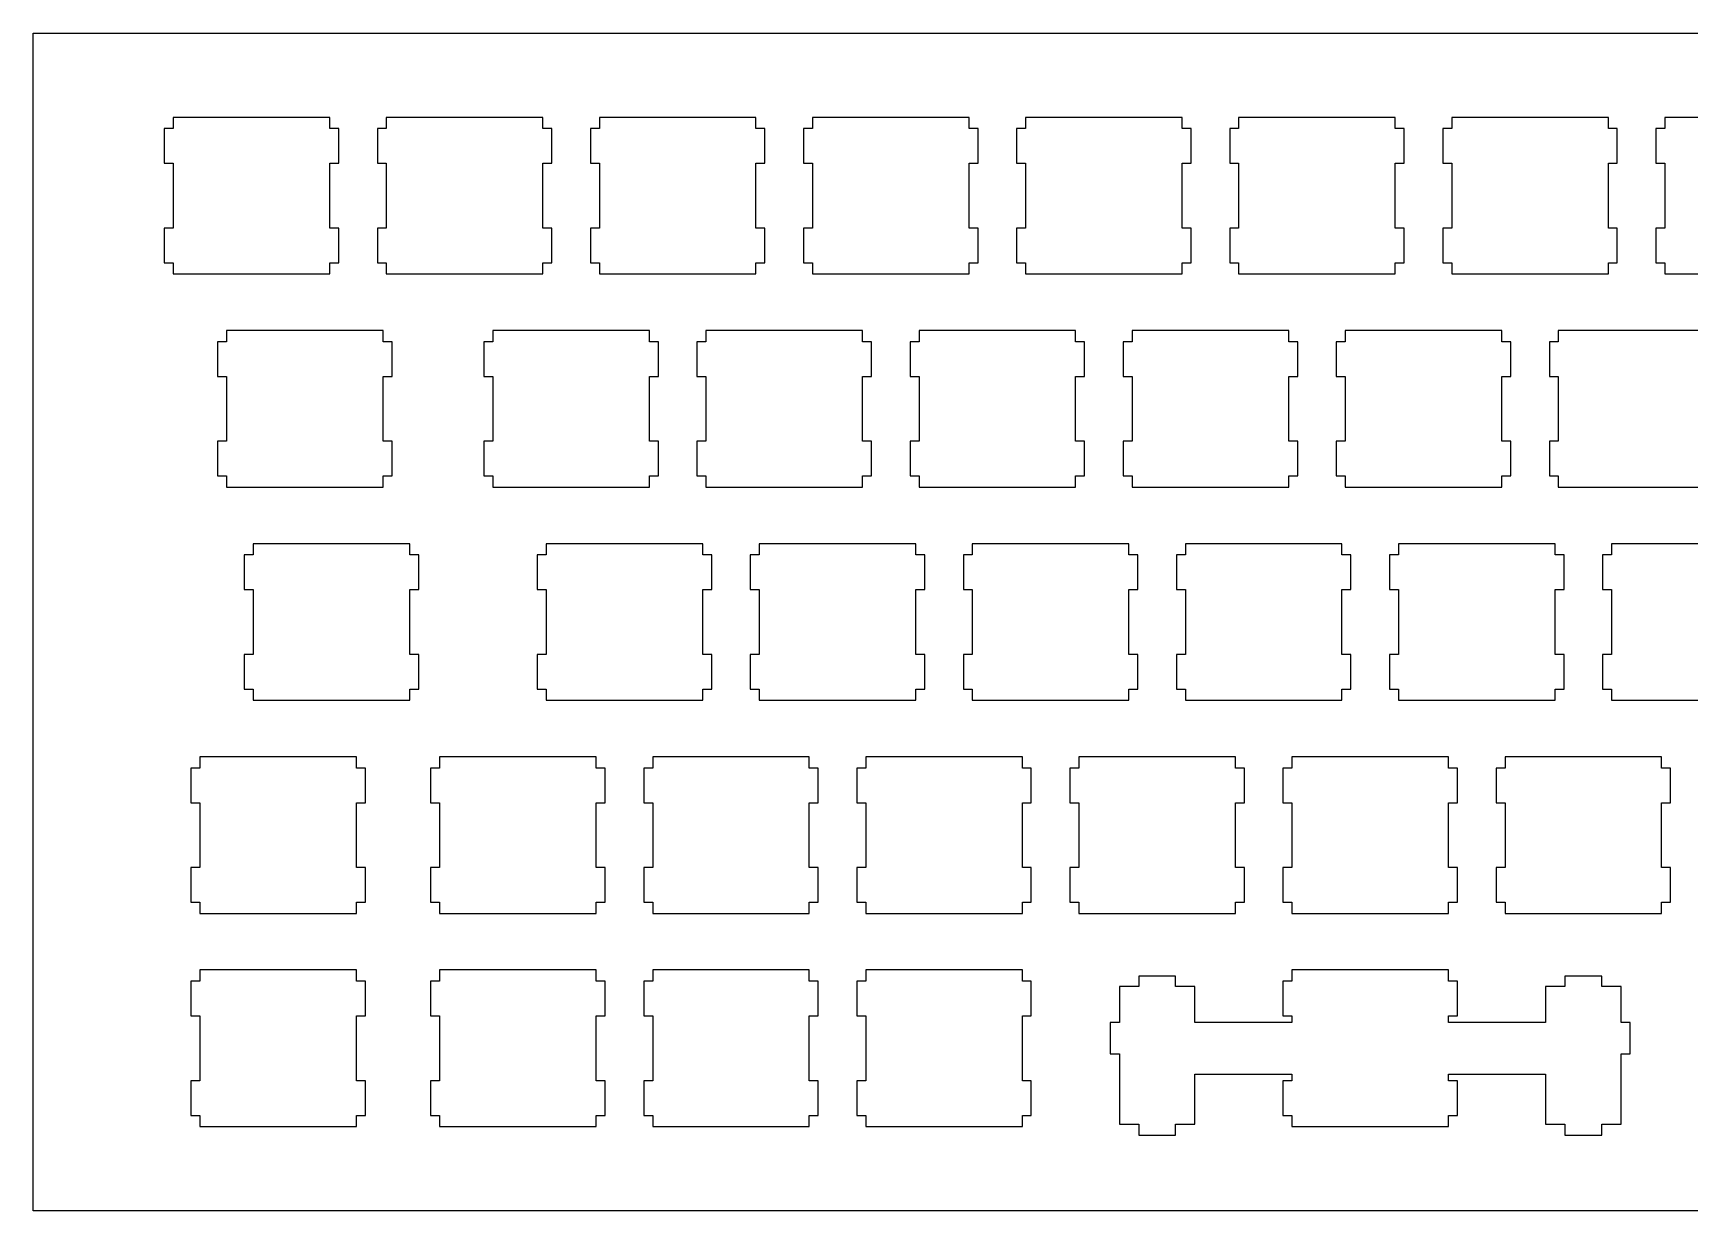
# Model space of a CAD drawing. Extents: x 0 to 306, y 0 to 105.
# Drawn here: x 0.1 to 148.2, y 0.1 to 105.3 of the extents above; entities that cross this region are included whole.
import ezdxf

# ---------------------------------------------------------------- set-up
doc = ezdxf.new("R2010")
doc.units = 0
doc.layers.get('0').update_dxf_attribs({"linetype": 'CONTINUOUS'})

msp = doc.modelspace()

# ---------------------------------------------------------------- linework, layer by layer
at = {"color": 0}
for p, q in [((0.09371, 105.344), (305.845, 105.344)), ((0.09371, 0.09371), (0.09371, 105.344)), ((12.6187, 97.82), (12.6187, 96.8195)), ((26.6182, 97.82), (12.6187, 97.82)), ((26.6182, 96.8195), (26.6182, 97.82)), ((31.6687, 97.82), (31.6687, 96.8195)), ((45.6681, 97.82), (31.6687, 97.82)), ((45.6681, 96.8195), (45.6681, 97.82)), ((50.7189, 97.82), (50.7189, 96.8195)), ((64.7181, 97.82), (50.7189, 97.82)), ((64.7181, 96.8195), (64.7181, 97.82)), ((69.7689, 97.82), (69.7689, 96.8195)), ((83.7681, 97.82), (69.7689, 97.82)), ((83.7681, 96.8195), (83.7681, 97.82)), ((88.8189, 97.82), (88.8189, 96.8195)), ((102.818, 97.82), (88.8189, 97.82)), ((102.818, 96.8195), (102.818, 97.82)), ((107.867, 97.82), (107.867, 96.8195)), ((121.868, 97.82), (107.867, 97.82)), ((121.868, 96.8195), (121.868, 97.82)), ((126.919, 97.82), (126.919, 96.8195)), ((140.918, 97.82), (126.919, 97.82)), ((140.918, 96.8195), (140.918, 97.82)), ((145.969, 97.82), (145.969, 96.8195)), ((159.968, 97.82), (145.969, 97.82)), ((12.6187, 96.8195), (11.8181, 96.8195)), ((11.8181, 96.8195), (11.8181, 93.7189)), ((27.4161, 96.8195), (26.6182, 96.8195)), ((27.4161, 93.7189), (27.4161, 96.8195)), ((31.6687, 96.8195), (30.8694, 96.8195)), ((30.8694, 96.8195), (30.8694, 93.7189)), ((46.4689, 96.8195), (45.6681, 96.8195)), ((46.4689, 93.7189), (46.4689, 96.8195)), ((50.7189, 96.8195), (49.9195, 96.8195)), ((49.9195, 96.8195), (49.9195, 93.7189)), ((65.519, 96.8195), (64.7181, 96.8195)), ((65.519, 93.7189), (65.519, 96.8195)), ((69.7689, 96.8195), (68.9695, 96.8195)), ((68.9695, 96.8195), (68.9695, 93.7189)), ((84.569, 96.8195), (83.7681, 96.8195)), ((84.569, 93.7189), (84.569, 96.8195)), ((88.8189, 96.8195), (88.0195, 96.8195)), ((88.0195, 96.8195), (88.0195, 93.7189)), ((103.618, 96.8195), (102.818, 96.8195)), ((103.618, 93.7189), (103.618, 96.8195)), ((107.867, 96.8195), (107.069, 96.8195)), ((107.069, 96.8195), (107.069, 93.7189)), ((122.668, 96.8195), (121.868, 96.8195)), ((122.668, 93.7189), (122.668, 96.8195)), ((126.919, 96.8195), (126.118, 96.8195)), ((126.118, 96.8195), (126.118, 93.7189)), ((141.719, 96.8195), (140.918, 96.8195)), ((141.719, 93.7189), (141.719, 96.8195)), ((145.969, 96.8195), (145.169, 96.8195)), ((145.169, 96.8195), (145.169, 93.7189)), ((11.8181, 93.7189), (12.6187, 93.7189)), ((12.6187, 93.7189), (12.6187, 87.9203)), ((26.6182, 87.9203), (26.6182, 93.7189)), ((26.6182, 93.7189), (27.4161, 93.7189)), ((30.8694, 93.7189), (31.6687, 93.7189)), ((31.6687, 93.7189), (31.6687, 87.9203)), ((45.6681, 87.9203), (45.6681, 93.7189)), ((45.6681, 93.7189), (46.4689, 93.7189)), ((49.9195, 93.7189), (50.7189, 93.7189)), ((50.7189, 93.7189), (50.7189, 87.9203)), ((64.7181, 87.9203), (64.7181, 93.7189)), ((64.7181, 93.7189), (65.519, 93.7189)), ((68.9695, 93.7189), (69.7689, 93.7189)), ((69.7689, 93.7189), (69.7689, 87.9203)), ((83.7681, 87.9203), (83.7681, 93.7189)), ((83.7681, 93.7189), (84.569, 93.7189)), ((88.0195, 93.7189), (88.8189, 93.7189)), ((88.8189, 93.7189), (88.8189, 87.9203)), ((102.818, 87.9203), (102.818, 93.7189)), ((102.818, 93.7189), (103.618, 93.7189)), ((107.069, 93.7189), (107.867, 93.7189)), ((107.867, 93.7189), (107.867, 87.9203)), ((121.868, 87.9203), (121.868, 93.7189)), ((121.868, 93.7189), (122.668, 93.7189)), ((126.118, 93.7189), (126.919, 93.7189)), ((126.919, 93.7189), (126.919, 87.9203)), ((140.918, 87.9203), (140.918, 93.7189)), ((140.918, 93.7189), (141.719, 93.7189)), ((145.169, 93.7189), (145.969, 93.7189)), ((145.969, 93.7189), (145.969, 87.9203)), ((12.6187, 87.9203), (11.8181, 87.9203)), ((11.8181, 87.9203), (11.8181, 84.8198)), ((27.4161, 87.9203), (26.6182, 87.9203)), ((27.4161, 84.8198), (27.4161, 87.9203)), ((31.6687, 87.9203), (30.8694, 87.9203)), ((30.8694, 87.9203), (30.8694, 84.8198)), ((46.4689, 87.9203), (45.6681, 87.9203)), ((46.4689, 84.8198), (46.4689, 87.9203)), ((50.7189, 87.9203), (49.9195, 87.9203)), ((49.9195, 87.9203), (49.9195, 84.8198)), ((65.519, 87.9203), (64.7181, 87.9203)), ((65.519, 84.8198), (65.519, 87.9203)), ((69.7689, 87.9203), (68.9695, 87.9203)), ((68.9695, 87.9203), (68.9695, 84.8198)), ((84.569, 87.9203), (83.7681, 87.9203)), ((84.569, 84.8198), (84.569, 87.9203)), ((88.8189, 87.9203), (88.0195, 87.9203)), ((88.0195, 87.9203), (88.0195, 84.8198)), ((103.618, 87.9203), (102.818, 87.9203)), ((103.618, 84.8198), (103.618, 87.9203)), ((107.867, 87.9203), (107.069, 87.9203)), ((107.069, 87.9203), (107.069, 84.8198)), ((122.668, 87.9203), (121.868, 87.9203)), ((122.668, 84.8198), (122.668, 87.9203)), ((126.919, 87.9203), (126.118, 87.9203)), ((126.118, 87.9203), (126.118, 84.8198)), ((141.719, 87.9203), (140.918, 87.9203)), ((141.719, 84.8198), (141.719, 87.9203)), ((145.969, 87.9203), (145.169, 87.9203)), ((145.169, 87.9203), (145.169, 84.8198)), ((11.8181, 84.8198), (12.6187, 84.8198)), ((12.6187, 84.8198), (12.6187, 83.8193)), ((26.6182, 83.8193), (26.6182, 84.8198)), ((26.6182, 84.8198), (27.4161, 84.8198)), ((30.8694, 84.8198), (31.6687, 84.8198)), ((31.6687, 84.8198), (31.6687, 83.8193)), ((45.6681, 83.8193), (45.6681, 84.8198)), ((45.6681, 84.8198), (46.4689, 84.8198)), ((49.9195, 84.8198), (50.7189, 84.8198)), ((50.7189, 84.8198), (50.7189, 83.8193)), ((64.7181, 83.8193), (64.7181, 84.8198)), ((64.7181, 84.8198), (65.519, 84.8198)), ((68.9695, 84.8198), (69.7689, 84.8198)), ((69.7689, 84.8198), (69.7689, 83.8193)), ((83.7681, 83.8193), (83.7681, 84.8198)), ((83.7681, 84.8198), (84.569, 84.8198)), ((88.0195, 84.8198), (88.8189, 84.8198)), ((88.8189, 84.8198), (88.8189, 83.8193)), ((102.818, 83.8193), (102.818, 84.8198)), ((102.818, 84.8198), (103.618, 84.8198)), ((107.069, 84.8198), (107.867, 84.8198)), ((107.867, 84.8198), (107.867, 83.8193)), ((121.868, 83.8193), (121.868, 84.8198)), ((121.868, 84.8198), (122.668, 84.8198)), ((126.118, 84.8198), (126.919, 84.8198)), ((126.919, 84.8198), (126.919, 83.8193)), ((140.918, 83.8193), (140.918, 84.8198)), ((140.918, 84.8198), (141.719, 84.8198)), ((145.169, 84.8198), (145.969, 84.8198)), ((145.969, 84.8198), (145.969, 83.8193)), ((12.6187, 83.8193), (26.6182, 83.8193)), ((31.6687, 83.8193), (45.6681, 83.8193)), ((50.7189, 83.8193), (64.7181, 83.8193)), ((69.7689, 83.8193), (83.7681, 83.8193)), ((88.8189, 83.8193), (102.818, 83.8193)), ((107.867, 83.8193), (121.868, 83.8193)), ((126.919, 83.8193), (140.918, 83.8193)), ((145.969, 83.8193), (159.968, 83.8193)), ((17.3812, 78.7686), (17.3812, 77.7695)), ((31.3807, 78.7686), (17.3812, 78.7686)), ((31.3807, 77.7695), (31.3807, 78.7686)), ((41.1939, 78.7686), (41.1939, 77.7695)), ((55.1931, 78.7686), (41.1939, 78.7686)), ((55.1931, 77.7695), (55.1931, 78.7686)), ((60.2439, 78.7686), (60.2439, 77.7695)), ((74.2431, 78.7686), (60.2439, 78.7686)), ((74.2431, 77.7695), (74.2431, 78.7686)), ((79.2939, 78.7686), (79.2939, 77.7695)), ((93.2931, 78.7686), (79.2939, 78.7686)), ((93.2931, 77.7695), (93.2931, 78.7686)), ((98.3439, 78.7686), (98.3439, 77.7695)), ((112.343, 78.7686), (98.3439, 78.7686)), ((112.343, 77.7695), (112.343, 78.7686)), ((117.394, 78.7686), (117.394, 77.7695)), ((131.393, 78.7686), (117.394, 78.7686)), ((131.393, 77.7695), (131.393, 78.7686)), ((136.444, 78.7686), (136.444, 77.7695)), ((150.443, 78.7686), (136.444, 78.7686)), ((17.3812, 77.7695), (16.5806, 77.7695)), ((16.5806, 77.7695), (16.5806, 74.6689)), ((32.1813, 77.7695), (31.3807, 77.7695)), ((32.1813, 74.6689), (32.1813, 77.7695)), ((41.1939, 77.7695), (40.3945, 77.7695)), ((40.3945, 77.7695), (40.3945, 74.6689)), ((55.9939, 77.7695), (55.1931, 77.7695)), ((55.9939, 74.6689), (55.9939, 77.7695)), ((60.2439, 77.7695), (59.4431, 77.7695)), ((59.4431, 77.7695), (59.4431, 74.6689)), ((75.044, 77.7695), (74.2431, 77.7695)), ((75.044, 74.6689), (75.044, 77.7695)), ((79.2939, 77.7695), (78.4945, 77.7695)), ((78.4945, 77.7695), (78.4945, 74.6689)), ((94.0939, 77.7695), (93.2931, 77.7695)), ((94.0939, 74.6689), (94.0939, 77.7695)), ((98.3439, 77.7695), (97.5445, 77.7695)), ((97.5445, 77.7695), (97.5445, 74.6689)), ((113.144, 77.7695), (112.343, 77.7695)), ((113.144, 74.6689), (113.144, 77.7695)), ((117.394, 77.7695), (116.594, 77.7695)), ((116.594, 77.7695), (116.594, 74.6689)), ((132.194, 77.7695), (131.393, 77.7695)), ((132.194, 74.6689), (132.194, 77.7695)), ((136.444, 77.7695), (135.644, 77.7695)), ((135.644, 77.7695), (135.644, 74.6689)), ((16.5806, 74.6689), (17.3812, 74.6689)), ((17.3812, 74.6689), (17.3812, 68.8689)), ((31.3807, 68.8689), (31.3807, 74.6689)), ((31.3807, 74.6689), (32.1813, 74.6689)), ((40.3945, 74.6689), (41.1939, 74.6689)), ((41.1939, 74.6689), (41.1939, 68.8689)), ((55.1931, 68.8689), (55.1931, 74.6689)), ((55.1931, 74.6689), (55.9939, 74.6689)), ((59.4431, 74.6689), (60.2439, 74.6689)), ((60.2439, 74.6689), (60.2439, 68.8689)), ((74.2431, 68.8689), (74.2431, 74.6689)), ((74.2431, 74.6689), (75.044, 74.6689)), ((78.4945, 74.6689), (79.2939, 74.6689)), ((79.2939, 74.6689), (79.2939, 68.8689)), ((93.2931, 68.8689), (93.2931, 74.6689)), ((93.2931, 74.6689), (94.0939, 74.6689)), ((97.5445, 74.6689), (98.3439, 74.6689)), ((98.3439, 74.6689), (98.3439, 68.8689)), ((112.343, 68.8689), (112.343, 74.6689)), ((112.343, 74.6689), (113.144, 74.6689)), ((116.594, 74.6689), (117.394, 74.6689)), ((117.394, 74.6689), (117.394, 68.8689)), ((131.393, 68.8689), (131.393, 74.6689)), ((131.393, 74.6689), (132.194, 74.6689)), ((135.644, 74.6689), (136.444, 74.6689)), ((136.444, 74.6689), (136.444, 68.8689)), ((17.3812, 68.8689), (16.5806, 68.8689)), ((16.5806, 68.8689), (16.5806, 65.7698)), ((32.1813, 68.8689), (31.3807, 68.8689)), ((32.1813, 65.7698), (32.1813, 68.8689)), ((41.1939, 68.8689), (40.3945, 68.8689)), ((40.3945, 68.8689), (40.3945, 65.7698)), ((55.9939, 68.8689), (55.1931, 68.8689)), ((55.9939, 65.7698), (55.9939, 68.8689)), ((60.2439, 68.8689), (59.4431, 68.8689)), ((59.4431, 68.8689), (59.4431, 65.7698)), ((75.044, 68.8689), (74.2431, 68.8689)), ((75.044, 65.7698), (75.044, 68.8689)), ((79.2939, 68.8689), (78.4945, 68.8689)), ((78.4945, 68.8689), (78.4945, 65.7698)), ((94.0939, 68.8689), (93.2931, 68.8689)), ((94.0939, 65.7698), (94.0939, 68.8689)), ((98.3439, 68.8689), (97.5445, 68.8689)), ((97.5445, 68.8689), (97.5445, 65.7698)), ((113.144, 68.8689), (112.343, 68.8689)), ((113.144, 65.7698), (113.144, 68.8689)), ((117.394, 68.8689), (116.594, 68.8689)), ((116.594, 68.8689), (116.594, 65.7698)), ((132.194, 68.8689), (131.393, 68.8689)), ((132.194, 65.7698), (132.194, 68.8689)), ((136.444, 68.8689), (135.644, 68.8689)), ((135.644, 68.8689), (135.644, 65.7698)), ((16.5806, 65.7698), (17.3812, 65.7698)), ((17.3812, 65.7698), (17.3812, 64.7693)), ((31.3807, 64.7693), (31.3807, 65.7698)), ((31.3807, 65.7698), (32.1813, 65.7698)), ((40.3945, 65.7698), (41.1939, 65.7698)), ((41.1939, 65.7698), (41.1939, 64.7693)), ((55.1931, 64.7693), (55.1931, 65.7698)), ((55.1931, 65.7698), (55.9939, 65.7698)), ((59.4431, 65.7698), (60.2439, 65.7698)), ((60.2439, 65.7698), (60.2439, 64.7693)), ((74.2431, 64.7693), (74.2431, 65.7698)), ((74.2431, 65.7698), (75.044, 65.7698)), ((78.4945, 65.7698), (79.2939, 65.7698)), ((79.2939, 65.7698), (79.2939, 64.7693)), ((93.2931, 64.7693), (93.2931, 65.7698)), ((93.2931, 65.7698), (94.0939, 65.7698)), ((97.5445, 65.7698), (98.3439, 65.7698)), ((98.3439, 65.7698), (98.3439, 64.7693)), ((112.343, 64.7693), (112.343, 65.7698)), ((112.343, 65.7698), (113.144, 65.7698)), ((116.594, 65.7698), (117.394, 65.7698)), ((117.394, 65.7698), (117.394, 64.7693)), ((131.393, 64.7693), (131.393, 65.7698)), ((131.393, 65.7698), (132.194, 65.7698)), ((135.644, 65.7698), (136.444, 65.7698)), ((136.444, 65.7698), (136.444, 64.7693)), ((17.3812, 64.7693), (31.3807, 64.7693)), ((41.1939, 64.7693), (55.1931, 64.7693)), ((60.2439, 64.7693), (74.2431, 64.7693)), ((79.2939, 64.7693), (93.2931, 64.7693)), ((98.3439, 64.7693), (112.343, 64.7693)), ((117.394, 64.7693), (131.393, 64.7693)), ((136.444, 64.7693), (150.443, 64.7693)), ((19.7611, 59.7186), (19.7611, 58.7195)), ((33.7619, 59.7186), (19.7611, 59.7186)), ((33.7619, 58.7195), (33.7619, 59.7186)), ((45.9564, 59.7186), (45.9564, 58.7195)), ((59.9542, 59.7186), (45.9564, 59.7186)), ((59.9542, 58.7195), (59.9542, 59.7186)), ((65.0064, 59.7186), (65.0064, 58.7195)), ((79.0056, 59.7186), (65.0064, 59.7186)), ((79.0056, 58.7195), (79.0056, 59.7186)), ((84.0564, 59.7186), (84.0564, 58.7195)), ((98.0556, 59.7186), (84.0564, 59.7186)), ((98.0556, 58.7195), (98.0556, 59.7186)), ((103.106, 59.7186), (103.106, 58.7195)), ((117.106, 59.7186), (103.106, 59.7186)), ((117.106, 58.7195), (117.106, 59.7186)), ((122.156, 59.7186), (122.156, 58.7195)), ((136.156, 59.7186), (122.156, 59.7186)), ((136.156, 58.7195), (136.156, 59.7186)), ((141.206, 59.7186), (141.206, 58.7195)), ((155.206, 59.7186), (141.206, 59.7186)), ((19.7611, 58.7195), (18.9618, 58.7195)), ((18.9618, 58.7195), (18.9618, 55.6189)), ((34.5612, 58.7195), (33.7619, 58.7195)), ((34.5612, 55.6189), (34.5612, 58.7195)), ((45.9564, 58.7195), (45.1556, 58.7195)), ((45.1556, 58.7195), (45.1556, 55.6189)), ((60.7564, 58.7195), (59.9542, 58.7195)), ((60.7564, 55.6189), (60.7564, 58.7195)), ((65.0064, 58.7195), (64.2056, 58.7195)), ((64.2056, 58.7195), (64.2056, 55.6189)), ((79.8065, 58.7195), (79.0056, 58.7195)), ((79.8065, 55.6189), (79.8065, 58.7195)), ((84.0564, 58.7195), (83.2556, 58.7195)), ((83.2556, 58.7195), (83.2556, 55.6189)), ((98.8564, 58.7195), (98.0556, 58.7195)), ((98.8564, 55.6189), (98.8564, 58.7195)), ((103.106, 58.7195), (102.306, 58.7195)), ((102.306, 58.7195), (102.306, 55.6189)), ((117.906, 58.7195), (117.106, 58.7195)), ((117.906, 55.6189), (117.906, 58.7195)), ((122.156, 58.7195), (121.356, 58.7195)), ((121.356, 58.7195), (121.356, 55.6189)), ((136.956, 58.7195), (136.156, 58.7195)), ((136.956, 55.6189), (136.956, 58.7195)), ((141.206, 58.7195), (140.406, 58.7195)), ((140.406, 58.7195), (140.406, 55.6189)), ((18.9618, 55.6189), (19.7611, 55.6189)), ((19.7611, 55.6189), (19.7611, 49.8189)), ((33.7619, 49.8189), (33.7619, 55.6189)), ((33.7619, 55.6189), (34.5612, 55.6189)), ((45.1556, 55.6189), (45.9564, 55.6189)), ((45.9564, 55.6189), (45.9564, 49.8189)), ((59.9542, 49.8189), (59.9542, 55.6189)), ((59.9542, 55.6189), (60.7564, 55.6189)), ((64.2056, 55.6189), (65.0064, 55.6189)), ((65.0064, 55.6189), (65.0064, 49.8189)), ((79.0056, 49.8189), (79.0056, 55.6189)), ((79.0056, 55.6189), (79.8065, 55.6189)), ((83.2556, 55.6189), (84.0564, 55.6189)), ((84.0564, 55.6189), (84.0564, 49.8189)), ((98.0556, 49.8189), (98.0556, 55.6189)), ((98.0556, 55.6189), (98.8564, 55.6189)), ((102.306, 55.6189), (103.106, 55.6189)), ((103.106, 55.6189), (103.106, 49.8189)), ((117.106, 49.8189), (117.106, 55.6189)), ((117.106, 55.6189), (117.906, 55.6189)), ((121.356, 55.6189), (122.156, 55.6189)), ((122.156, 55.6189), (122.156, 49.8189)), ((136.156, 49.8189), (136.156, 55.6189)), ((136.156, 55.6189), (136.956, 55.6189)), ((140.406, 55.6189), (141.206, 55.6189)), ((141.206, 55.6189), (141.206, 49.8189)), ((19.7611, 49.8189), (18.9618, 49.8189)), ((18.9618, 49.8189), (18.9618, 46.7198)), ((34.5612, 49.8189), (33.7619, 49.8189)), ((34.5612, 46.7198), (34.5612, 49.8189)), ((45.9564, 49.8189), (45.1556, 49.8189)), ((45.1556, 49.8189), (45.1556, 46.7198)), ((60.7564, 49.8189), (59.9542, 49.8189)), ((60.7564, 46.7198), (60.7564, 49.8189)), ((65.0064, 49.8189), (64.2056, 49.8189)), ((64.2056, 49.8189), (64.2056, 46.7198)), ((79.8065, 49.8189), (79.0056, 49.8189)), ((79.8065, 46.7198), (79.8065, 49.8189)), ((84.0564, 49.8189), (83.2556, 49.8189)), ((83.2556, 49.8189), (83.2556, 46.7198)), ((98.8564, 49.8189), (98.0556, 49.8189)), ((98.8564, 46.7198), (98.8564, 49.8189)), ((103.106, 49.8189), (102.306, 49.8189)), ((102.306, 49.8189), (102.306, 46.7198)), ((117.906, 49.8189), (117.106, 49.8189)), ((117.906, 46.7198), (117.906, 49.8189)), ((122.156, 49.8189), (121.356, 49.8189)), ((121.356, 49.8189), (121.356, 46.7198)), ((136.956, 49.8189), (136.156, 49.8189)), ((136.956, 46.7198), (136.956, 49.8189)), ((141.206, 49.8189), (140.406, 49.8189)), ((140.406, 49.8189), (140.406, 46.7198)), ((18.9618, 46.7198), (19.7611, 46.7198)), ((19.7611, 46.7198), (19.7611, 45.7193)), ((33.7619, 45.7193), (33.7619, 46.7198)), ((33.7619, 46.7198), (34.5612, 46.7198)), ((45.1556, 46.7198), (45.9564, 46.7198)), ((45.9564, 46.7198), (45.9564, 45.7193)), ((59.9542, 45.7193), (59.9542, 46.7198)), ((59.9542, 46.7198), (60.7564, 46.7198)), ((64.2056, 46.7198), (65.0064, 46.7198)), ((65.0064, 46.7198), (65.0064, 45.7193)), ((79.0056, 45.7193), (79.0056, 46.7198)), ((79.0056, 46.7198), (79.8065, 46.7198)), ((83.2556, 46.7198), (84.0564, 46.7198)), ((84.0564, 46.7198), (84.0564, 45.7193)), ((98.0556, 45.7193), (98.0556, 46.7198)), ((98.0556, 46.7198), (98.8564, 46.7198)), ((102.306, 46.7198), (103.106, 46.7198)), ((103.106, 46.7198), (103.106, 45.7193)), ((117.106, 45.7193), (117.106, 46.7198)), ((117.106, 46.7198), (117.906, 46.7198)), ((121.356, 46.7198), (122.156, 46.7198)), ((122.156, 46.7198), (122.156, 45.7193)), ((136.156, 45.7193), (136.156, 46.7198)), ((136.156, 46.7198), (136.956, 46.7198)), ((140.406, 46.7198), (141.206, 46.7198)), ((141.206, 46.7198), (141.206, 45.7193)), ((19.7611, 45.7193), (33.7619, 45.7193)), ((45.9564, 45.7193), (59.9542, 45.7193)), ((65.0064, 45.7193), (79.0056, 45.7193)), ((84.0564, 45.7193), (98.0556, 45.7193)), ((103.106, 45.7193), (117.106, 45.7193)), ((122.156, 45.7193), (136.156, 45.7193)), ((141.206, 45.7193), (155.206, 45.7193)), ((14.9999, 40.6686), (14.9999, 39.6695)), ((28.9994, 40.6686), (14.9999, 40.6686)), ((28.9994, 39.6695), (28.9994, 40.6686)), ((36.4314, 40.6686), (36.4314, 39.6695)), ((50.4306, 40.6686), (36.4314, 40.6686)), ((50.4306, 39.6695), (50.4306, 40.6686)), ((55.4814, 40.6686), (55.4814, 39.6695)), ((69.4806, 40.6686), (55.4814, 40.6686)), ((69.4806, 39.6695), (69.4806, 40.6686)), ((74.5314, 40.6686), (74.5314, 39.6695)), ((88.5306, 40.6686), (74.5314, 40.6686)), ((88.5306, 39.6695), (88.5306, 40.6686)), ((93.5814, 40.6686), (93.5814, 39.6695)), ((107.581, 40.6686), (93.5814, 40.6686)), ((107.581, 39.6695), (107.581, 40.6686)), ((112.631, 40.6686), (112.631, 39.6695)), ((126.631, 40.6686), (112.631, 40.6686)), ((126.631, 39.6695), (126.631, 40.6686)), ((131.681, 40.6686), (131.681, 39.6695)), ((145.681, 40.6686), (131.681, 40.6686)), ((145.681, 39.6695), (145.681, 40.6686)), ((14.9999, 39.6695), (14.1993, 39.6695)), ((14.1993, 39.6695), (14.1993, 36.5704)), ((29.8001, 39.6695), (28.9994, 39.6695)), ((29.8001, 36.5704), (29.8001, 39.6695)), ((36.4314, 39.6695), (35.6306, 39.6695)), ((35.6306, 39.6695), (35.6306, 36.5704)), ((51.2314, 39.6695), (50.4306, 39.6695)), ((51.2314, 36.5704), (51.2314, 39.6695)), ((55.4814, 39.6695), (54.6806, 39.6695)), ((54.6806, 39.6695), (54.6806, 36.5704)), ((70.2815, 39.6695), (69.4806, 39.6695)), ((70.2815, 36.5704), (70.2815, 39.6695)), ((74.5314, 39.6695), (73.7306, 39.6695)), ((73.7306, 39.6695), (73.7306, 36.5704)), ((89.3315, 39.6695), (88.5306, 39.6695)), ((89.3315, 36.5704), (89.3315, 39.6695)), ((93.5814, 39.6695), (92.7806, 39.6695)), ((92.7806, 39.6695), (92.7806, 36.5704)), ((108.381, 39.6695), (107.581, 39.6695)), ((108.381, 36.5704), (108.381, 39.6695)), ((112.631, 39.6695), (111.831, 39.6695)), ((111.831, 39.6695), (111.831, 36.5704)), ((127.431, 39.6695), (126.631, 39.6695)), ((127.431, 36.5704), (127.431, 39.6695)), ((131.681, 39.6695), (130.881, 39.6695)), ((130.881, 39.6695), (130.881, 36.5704)), ((146.481, 39.6695), (145.681, 39.6695)), ((146.481, 36.5704), (146.481, 39.6695)), ((14.1993, 36.5704), (14.9999, 36.5704)), ((14.9999, 36.5704), (14.9999, 30.7689)), ((28.9994, 30.7689), (28.9994, 36.5704)), ((28.9994, 36.5704), (29.8001, 36.5704)), ((35.6306, 36.5704), (36.4314, 36.5704)), ((36.4314, 36.5704), (36.4314, 30.7689)), ((50.4306, 30.7689), (50.4306, 36.5704)), ((50.4306, 36.5704), (51.2314, 36.5704)), ((54.6806, 36.5704), (55.4814, 36.5704)), ((55.4814, 36.5704), (55.4814, 30.7689)), ((69.4806, 30.7689), (69.4806, 36.5704)), ((69.4806, 36.5704), (70.2815, 36.5704)), ((73.7306, 36.5704), (74.5314, 36.5704)), ((74.5314, 36.5704), (74.5314, 30.7689)), ((88.5306, 30.7689), (88.5306, 36.5704)), ((88.5306, 36.5704), (89.3315, 36.5704)), ((92.7806, 36.5704), (93.5814, 36.5704)), ((93.5814, 36.5704), (93.5814, 30.7689)), ((107.581, 30.7689), (107.581, 36.5704)), ((107.581, 36.5704), (108.381, 36.5704)), ((111.831, 36.5704), (112.631, 36.5704)), ((112.631, 36.5704), (112.631, 30.7689)), ((126.631, 30.7689), (126.631, 36.5704)), ((126.631, 36.5704), (127.431, 36.5704)), ((130.881, 36.5704), (131.681, 36.5704)), ((131.681, 36.5704), (131.681, 30.7689)), ((145.681, 30.7689), (145.681, 36.5704)), ((145.681, 36.5704), (146.481, 36.5704)), ((14.9999, 30.7689), (14.1993, 30.7689)), ((14.1993, 30.7689), (14.1993, 27.6696)), ((29.8001, 30.7689), (28.9994, 30.7689)), ((29.8001, 27.6696), (29.8001, 30.7689)), ((36.4314, 30.7689), (35.6306, 30.7689)), ((35.6306, 30.7689), (35.6306, 27.6696)), ((51.2314, 30.7689), (50.4306, 30.7689)), ((51.2314, 27.6696), (51.2314, 30.7689)), ((55.4814, 30.7689), (54.6806, 30.7689)), ((54.6806, 30.7689), (54.6806, 27.6696)), ((70.2815, 30.7689), (69.4806, 30.7689)), ((70.2815, 27.6696), (70.2815, 30.7689)), ((74.5314, 30.7689), (73.7306, 30.7689)), ((73.7306, 30.7689), (73.7306, 27.6696)), ((89.3315, 30.7689), (88.5306, 30.7689)), ((89.3315, 27.6696), (89.3315, 30.7689)), ((93.5814, 30.7689), (92.7806, 30.7689)), ((92.7806, 30.7689), (92.7806, 27.6696)), ((108.381, 30.7689), (107.581, 30.7689)), ((108.381, 27.6696), (108.381, 30.7689)), ((112.631, 30.7689), (111.831, 30.7689)), ((111.831, 30.7689), (111.831, 27.6696)), ((127.431, 30.7689), (126.631, 30.7689)), ((127.431, 27.6696), (127.431, 30.7689)), ((131.681, 30.7689), (130.881, 30.7689)), ((130.881, 30.7689), (130.881, 27.6696)), ((146.481, 30.7689), (145.681, 30.7689)), ((146.481, 27.6696), (146.481, 30.7689)), ((14.1993, 27.6696), (14.9999, 27.6696)), ((14.9999, 27.6696), (14.9999, 26.6692)), ((14.9999, 26.6692), (28.9994, 26.6692)), ((28.9994, 26.6692), (28.9994, 27.6696)), ((28.9994, 27.6696), (29.8001, 27.6696)), ((35.6306, 27.6696), (36.4314, 27.6696)), ((36.4314, 27.6696), (36.4314, 26.6692)), ((36.4314, 26.6692), (50.4306, 26.6692)), ((50.4306, 26.6692), (50.4306, 27.6696)), ((50.4306, 27.6696), (51.2314, 27.6696)), ((54.6806, 27.6696), (55.4814, 27.6696)), ((55.4814, 27.6696), (55.4814, 26.6692)), ((55.4814, 26.6692), (69.4806, 26.6692)), ((69.4806, 26.6692), (69.4806, 27.6696)), ((69.4806, 27.6696), (70.2815, 27.6696)), ((73.7306, 27.6696), (74.5314, 27.6696)), ((74.5314, 27.6696), (74.5314, 26.6692)), ((74.5314, 26.6692), (88.5306, 26.6692)), ((88.5306, 26.6692), (88.5306, 27.6696)), ((88.5306, 27.6696), (89.3315, 27.6696)), ((92.7806, 27.6696), (93.5814, 27.6696)), ((93.5814, 27.6696), (93.5814, 26.6692)), ((93.5814, 26.6692), (107.581, 26.6692)), ((107.581, 26.6692), (107.581, 27.6696)), ((107.581, 27.6696), (108.381, 27.6696)), ((111.831, 27.6696), (112.631, 27.6696)), ((112.631, 27.6696), (112.631, 26.6692)), ((112.631, 26.6692), (126.631, 26.6692)), ((126.631, 26.6692), (126.631, 27.6696)), ((126.631, 27.6696), (127.431, 27.6696)), ((130.881, 27.6696), (131.681, 27.6696)), ((131.681, 27.6696), (131.681, 26.6692)), ((131.681, 26.6692), (145.681, 26.6692)), ((145.681, 26.6692), (145.681, 27.6696)), ((145.681, 27.6696), (146.481, 27.6696)), ((14.9999, 21.6187), (14.9999, 20.6196)), ((28.9994, 21.6187), (14.9999, 21.6187)), ((28.9994, 20.6196), (28.9994, 21.6187)), ((36.4314, 21.6187), (36.4314, 20.6196)), ((50.4306, 21.6187), (36.4314, 21.6187)), ((50.4306, 20.6196), (50.4306, 21.6187)), ((55.4814, 21.6187), (55.4814, 20.6196)), ((69.4806, 21.6187), (55.4814, 21.6187)), ((69.4806, 20.6196), (69.4806, 21.6187)), ((74.5314, 21.6187), (74.5314, 20.6196)), ((88.5306, 21.6187), (74.5314, 21.6187)), ((88.5306, 20.6196), (88.5306, 21.6187)), ((102.231, 21.0702), (98.9309, 21.0702)), ((98.9309, 21.0702), (98.9309, 20.1497)), ((102.231, 20.1497), (102.231, 21.0702)), ((112.631, 21.6187), (112.631, 20.6196)), ((126.631, 21.6187), (112.631, 21.6187)), ((126.631, 20.6196), (126.631, 21.6187)), ((140.331, 21.0702), (137.031, 21.0702)), ((137.031, 21.0702), (137.031, 20.1497)), ((140.331, 20.1497), (140.331, 21.0702)), ((14.9999, 20.6196), (14.1993, 20.6196)), ((14.1993, 20.6196), (14.1993, 17.5204)), ((29.8001, 20.6196), (28.9994, 20.6196)), ((29.8001, 17.5204), (29.8001, 20.6196)), ((36.4314, 20.6196), (35.6306, 20.6196)), ((35.6306, 20.6196), (35.6306, 17.5204)), ((51.2314, 20.6196), (50.4306, 20.6196)), ((51.2314, 17.5204), (51.2314, 20.6196)), ((55.4814, 20.6196), (54.6806, 20.6196)), ((54.6806, 20.6196), (54.6806, 17.5204)), ((70.2815, 20.6196), (69.4806, 20.6196)), ((70.2815, 17.5204), (70.2815, 20.6196)), ((74.5314, 20.6196), (73.7306, 20.6196)), ((73.7306, 20.6196), (73.7306, 17.5204)), ((89.3315, 20.6196), (88.5306, 20.6196)), ((89.3315, 17.5204), (89.3315, 20.6196)), ((98.9309, 20.1497), (97.2054, 20.1497)), ((97.2054, 20.1497), (97.2054, 16.9195)), ((103.955, 20.1497), (102.231, 20.1497)), ((103.955, 16.9195), (103.955, 20.1497)), ((112.631, 20.6196), (111.831, 20.6196)), ((111.831, 20.6196), (111.831, 17.5204)), ((127.431, 20.6196), (126.631, 20.6196)), ((127.431, 17.5204), (127.431, 20.6196)), ((137.031, 20.1497), (135.305, 20.1497)), ((135.305, 20.1497), (135.305, 16.9195)), ((142.055, 20.1497), (140.331, 20.1497)), ((142.055, 16.9195), (142.055, 20.1497)), ((14.1993, 17.5204), (14.9999, 17.5204)), ((14.9999, 17.5204), (14.9999, 11.7189)), ((28.9994, 11.7189), (28.9994, 17.5204)), ((28.9994, 17.5204), (29.8001, 17.5204)), ((35.6306, 17.5204), (36.4314, 17.5204)), ((36.4314, 17.5204), (36.4314, 11.7189)), ((50.4306, 11.7189), (50.4306, 17.5204)), ((50.4306, 17.5204), (51.2314, 17.5204)), ((54.6806, 17.5204), (55.4814, 17.5204)), ((55.4814, 17.5204), (55.4814, 11.7189)), ((69.4806, 11.7189), (69.4806, 17.5204)), ((69.4806, 17.5204), (70.2815, 17.5204)), ((73.7306, 17.5204), (74.5314, 17.5204)), ((74.5314, 17.5204), (74.5314, 11.7189)), ((88.5306, 11.7189), (88.5306, 17.5204)), ((88.5306, 17.5204), (89.3315, 17.5204)), ((97.2054, 16.9195), (96.3814, 16.9195)), ((96.3814, 16.9195), (96.3814, 14.1194)), ((112.631, 16.9195), (103.955, 16.9195)), ((111.831, 17.5204), (112.631, 17.5204)), ((112.631, 17.5204), (112.631, 16.9195)), ((126.631, 16.9195), (126.631, 17.5204)), ((126.631, 17.5204), (127.431, 17.5204)), ((135.305, 16.9195), (126.631, 16.9195)), ((142.881, 16.9195), (142.055, 16.9195)), ((142.881, 14.1194), (142.881, 16.9195)), ((96.3814, 14.1194), (97.2054, 14.1194)), ((97.2054, 14.1194), (97.2054, 7.85068)), ((142.055, 7.85068), (142.055, 14.1194)), ((142.055, 14.1194), (142.881, 14.1194)), ((103.955, 7.85068), (103.955, 12.3197)), ((103.955, 12.3197), (112.631, 12.3197)), ((112.631, 12.3197), (112.631, 11.7189)), ((126.631, 11.7189), (126.631, 12.3197)), ((126.631, 12.3197), (135.305, 12.3197)), ((135.305, 12.3197), (135.305, 7.85068)), ((14.9999, 11.7189), (14.1993, 11.7189)), ((14.1993, 11.7189), (14.1993, 8.61963)), ((29.8001, 11.7189), (28.9994, 11.7189)), ((29.8001, 8.61963), (29.8001, 11.7189)), ((36.4314, 11.7189), (35.6306, 11.7189)), ((35.6306, 11.7189), (35.6306, 8.61963)), ((51.2314, 11.7189), (50.4306, 11.7189)), ((51.2314, 8.61963), (51.2314, 11.7189)), ((55.4814, 11.7189), (54.6806, 11.7189)), ((54.6806, 11.7189), (54.6806, 8.61963)), ((70.2815, 11.7189), (69.4806, 11.7189)), ((70.2815, 8.61963), (70.2815, 11.7189)), ((74.5314, 11.7189), (73.7306, 11.7189)), ((73.7306, 11.7189), (73.7306, 8.61963)), ((89.3315, 11.7189), (88.5306, 11.7189)), ((89.3315, 8.61963), (89.3315, 11.7189)), ((112.631, 11.7189), (111.831, 11.7189)), ((111.831, 11.7189), (111.831, 8.61963)), ((127.431, 11.7189), (126.631, 11.7189)), ((127.431, 8.61963), (127.431, 11.7189)), ((14.1993, 8.61963), (14.9999, 8.61963)), ((14.9999, 8.61963), (14.9999, 7.61919)), ((14.9999, 7.61919), (28.9994, 7.61919)), ((28.9994, 7.61919), (28.9994, 8.61963)), ((28.9994, 8.61963), (29.8001, 8.61963)), ((35.6306, 8.61963), (36.4314, 8.61963)), ((36.4314, 8.61963), (36.4314, 7.61919)), ((36.4314, 7.61919), (50.4306, 7.61919)), ((50.4306, 7.61919), (50.4306, 8.61963)), ((50.4306, 8.61963), (51.2314, 8.61963)), ((54.6806, 8.61963), (55.4814, 8.61963)), ((55.4814, 8.61963), (55.4814, 7.61919)), ((55.4814, 7.61919), (69.4806, 7.61919)), ((69.4806, 7.61919), (69.4806, 8.61963)), ((69.4806, 8.61963), (70.2815, 8.61963)), ((73.7306, 8.61963), (74.5314, 8.61963)), ((74.5314, 8.61963), (74.5314, 7.61919)), ((74.5314, 7.61919), (88.5306, 7.61919)), ((88.5306, 7.61919), (88.5306, 8.61963)), ((88.5306, 8.61963), (89.3315, 8.61963)), ((97.2054, 7.85068), (98.9309, 7.85068)), ((98.9309, 7.85068), (98.9309, 6.86954)), ((102.231, 6.86954), (102.231, 7.85068)), ((102.231, 7.85068), (103.955, 7.85068)), ((111.831, 8.61963), (112.631, 8.61963)), ((112.631, 8.61963), (112.631, 7.61919)), ((112.631, 7.61919), (126.631, 7.61919)), ((126.631, 7.61919), (126.631, 8.61963)), ((126.631, 8.61963), (127.431, 8.61963)), ((135.305, 7.85068), (137.031, 7.85068)), ((137.031, 7.85068), (137.031, 6.86954)), ((140.331, 6.86954), (140.331, 7.85068)), ((140.331, 7.85068), (142.055, 7.85068)), ((98.9309, 6.86954), (102.231, 6.86954)), ((137.031, 6.86954), (140.331, 6.86954)), ((305.845, 0.09371), (0.09371, 0.09371))]:
    msp.add_line(p, q, dxfattribs=at)

doc.saveas('drawing.dxf')
